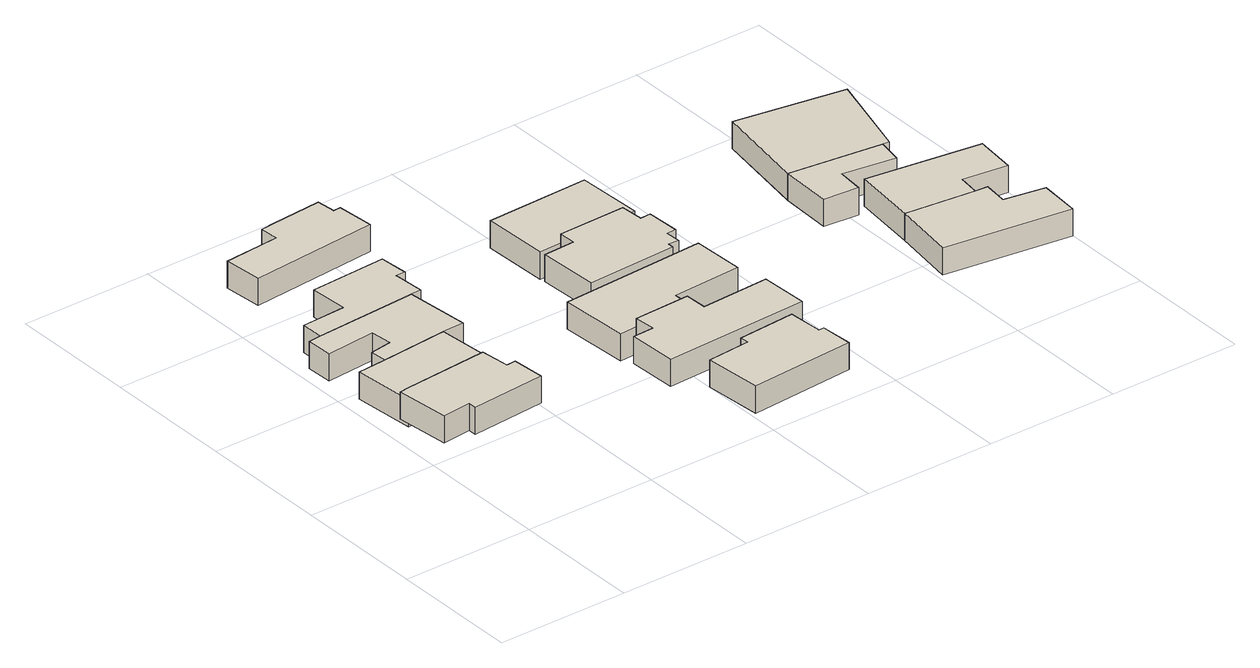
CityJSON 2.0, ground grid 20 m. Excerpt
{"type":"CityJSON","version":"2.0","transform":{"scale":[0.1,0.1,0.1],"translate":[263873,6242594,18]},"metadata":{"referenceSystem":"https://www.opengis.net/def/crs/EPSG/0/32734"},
"CityObjects":{
"building1":{"type":"Building","attributes":{"address":"20 Queens Road Woodstock Cape Town","building":"house","building:levels":1,"building_height":4.1,"plus_code":"4FRW3C9W+R68","ground_height":22.31,"roof_height":26.41},"geometry":[{"type":"Solid","lod":"1","boundaries":[[[[0,1,2,3]],[[1,4,5,2]],[[4,6,7,5]],[[6,8,9,7]],[[8,10,11,9]],[[10,12,13,11]],[[12,14,15,13]],[[14,16,17,15]],[[16,0,3,17]],[[3,2,5,7,9,11,13,15,17]],[[16,14,12,10,8,6,4,1,0]]]]}]},
"building2":{"type":"Building","attributes":{"address":"18 Queens Road Woodstock Cape Town","building":"house","building:levels":1,"building_height":4.1,"plus_code":"4FRW3C9W+V64","ground_height":20.39,"roof_height":24.49},"geometry":[{"type":"Solid","lod":"1","boundaries":[[[[18,19,20,21]],[[19,22,23,20]],[[22,24,25,23]],[[24,26,27,25]],[[26,28,29,27]],[[28,18,21,29]],[[21,20,23,25,27,29]],[[28,26,24,22,19,18]]]]}]},
"building3":{"type":"Building","attributes":{"address":"16 Queens Road Woodstock Cape Town","building":"house","building:levels":1,"building_height":4.1,"plus_code":"4FRW3C9W+V6Q","ground_height":20.39,"roof_height":24.49},"geometry":[{"type":"Solid","lod":"1","boundaries":[[[[30,31,32,33]],[[31,34,35,32]],[[34,36,37,35]],[[36,38,39,37]],[[38,40,41,39]],[[40,42,43,41]],[[42,19,20,43]],[[19,18,21,20]],[[18,44,45,21]],[[44,30,33,45]],[[33,32,35,37,39,41,43,20,21,45]],[[44,18,19,42,40,38,36,34,31,30]]]]}]},
"building4":{"type":"Building","attributes":{"address":"14 Queens Road Woodstock Cape Town","building":"house","building:levels":1,"building_height":4.1,"plus_code":"4FRW3C9W+W7C","ground_height":20.39,"roof_height":24.49},"geometry":[{"type":"Solid","lod":"1","boundaries":[[[[31,30,33,32]],[[30,46,47,33]],[[46,48,49,47]],[[48,50,51,49]],[[50,52,53,51]],[[52,54,55,53]],[[54,56,57,55]],[[56,58,59,57]],[[58,31,32,59]],[[32,33,47,49,51,53,55,57,59]],[[58,56,54,52,50,48,46,30,31]]]]}]},
"building5":{"type":"Building","attributes":{"building":"kindergarten","building:levels":1,"building_height":4.1,"plus_code":"4FRW3C9W+X7M","ground_height":18.77,"roof_height":22.87},"geometry":[{"type":"Solid","lod":"1","boundaries":[[[[60,61,62,63]],[[61,64,65,62]],[[64,66,67,65]],[[66,68,69,67]],[[68,70,71,69]],[[70,72,73,71]],[[72,74,75,73]],[[74,76,77,75]],[[76,60,63,77]],[[63,62,65,67,69,71,73,75,77]],[[76,74,72,70,68,66,64,61,60]]]]}]},
"building6":{"type":"Building","attributes":{"address":"26 Walmer Road Woodstock Cape Town","building":"house","building:levels":1,"building_height":4.1,"plus_code":"4FRW3C9W+P9W","ground_height":22.31,"roof_height":26.41},"geometry":[{"type":"Solid","lod":"1","boundaries":[[[[78,79,80,81]],[[79,82,83,80]],[[82,84,85,83]],[[84,86,87,85]],[[86,88,89,87]],[[88,90,91,89]],[[90,92,93,91]],[[92,78,81,93]],[[81,80,83,85,87,89,91,93]],[[92,90,88,86,84,82,79,78]]]]}]},
"building7":{"type":"Building","attributes":{"address":"24 Walmer Road Woodstock Cape Town","building":"house","building:levels":1,"building_height":4.1,"plus_code":"4FRW3C9W+Q9W","ground_height":22.31,"roof_height":26.41},"geometry":[{"type":"Solid","lod":"1","boundaries":[[[[94,95,96,97]],[[95,98,99,96]],[[98,100,101,99]],[[100,102,103,101]],[[102,104,105,103]],[[104,106,107,105]],[[106,108,109,107]],[[108,94,97,109]],[[97,96,99,101,103,105,107,109]],[[108,106,104,102,100,98,95,94]]]]}]},
"building8":{"type":"Building","attributes":{"address":"22 Walmer Road Woodstock Cape Town","building":"house","building:levels":1,"building_height":4.1,"plus_code":"4FRW3C9W+R9W","ground_height":20.39,"roof_height":24.49},"geometry":[{"type":"Solid","lod":"1","boundaries":[[[[110,111,112,113]],[[111,114,115,112]],[[114,116,117,115]],[[116,118,119,117]],[[118,120,121,119]],[[120,110,113,121]],[[113,112,115,117,119,121]],[[120,118,116,114,111,110]]]]}]},
"building9":{"type":"Building","attributes":{"address":"20 Walmer Road Woodstock Cape Town","building":"house","building:levels":1,"building_height":4.1,"plus_code":"4FRW3C9W+V9Q","ground_height":20.45,"roof_height":24.55},"geometry":[{"type":"Solid","lod":"1","boundaries":[[[[122,123,124,125]],[[123,126,127,124]],[[126,128,129,127]],[[128,130,131,129]],[[130,132,133,131]],[[132,134,135,133]],[[134,136,137,135]],[[136,138,139,137]],[[138,140,141,139]],[[140,142,143,141]],[[142,144,145,143]],[[144,122,125,145]],[[125,124,127,129,131,133,135,137,139,141,143,145]],[[144,142,140,138,136,134,132,130,128,126,123,122]]]]}]},
"building10":{"type":"Building","attributes":{"address":"18 Walmer Road Woodstock Cape Town","building":"house","building:levels":1,"building_height":4.1,"plus_code":"4FRW3C9W+W9H","ground_height":18.85,"roof_height":22.95},"geometry":[{"type":"Solid","lod":"1","boundaries":[[[[146,147,148,149]],[[147,150,151,148]],[[150,152,153,151]],[[152,146,149,153]],[[149,148,151,153]],[[152,150,147,146]]]]}]},
"building11":{"type":"Building","attributes":{"address":"19 Walmer Road Woodstock 7915 Cape Town","building":"semidetached_house","building:levels":1,"building_height":4.1,"plus_code":"4FRW3C9W+QHM","ground_height":22.31,"roof_height":26.41},"geometry":[{"type":"Solid","lod":"1","boundaries":[[[[154,155,156,157]],[[155,158,159,156]],[[158,160,161,159]],[[160,162,163,161]],[[162,164,165,163]],[[164,166,167,165]],[[166,154,157,167]],[[157,156,159,161,163,165,167]],[[166,164,162,160,158,155,154]]]]}]},
"building12":{"type":"Building","attributes":{"address":"15 Walmer Road Woodstock 7915 Cape Town","building":"garage","building:levels":1,"building_height":4.1,"plus_code":"4FRW3C9W+VGH","ground_height":20.43,"roof_height":24.53},"geometry":[{"type":"Solid","lod":"1","boundaries":[[[[168,169,170,171]],[[169,172,173,170]],[[172,174,175,173]],[[174,176,177,175]],[[176,178,179,177]],[[178,168,171,179]],[[171,170,173,175,177,179]],[[178,176,174,172,169,168]]]]}]},
"building13":{"type":"Building","attributes":{"address":"17 Walmer Road Woodstock 7915 Cape Town","building":"semidetached_house","building:levels":1,"building_height":4.1,"plus_code":"4FRW3C9W+RHF","ground_height":22.31,"roof_height":26.41},"geometry":[{"type":"Solid","lod":"1","boundaries":[[[[154,166,167,157]],[[166,180,181,167]],[[180,182,183,181]],[[182,184,185,183]],[[184,186,187,185]],[[186,154,157,187]],[[157,167,181,183,185,187]],[[186,184,182,180,166,154]]]]}]},
"building14":{"type":"Building","attributes":{"address":"15 Walmer Road Woodstock 7915 Cape Town","building":"yes","building:levels":1,"building_height":4.1,"plus_code":"4FRW3C9W+WH2","ground_height":20.43,"roof_height":24.53},"geometry":[{"type":"Solid","lod":"1","boundaries":[[[[168,178,179,171]],[[178,188,189,179]],[[188,190,191,189]],[[190,192,193,191]],[[192,168,171,193]],[[171,179,189,191,193]],[[192,190,188,178,168]]]]}]}
},
"vertices":[
[147,284,43],[18,274,43],[18,274,84],[147,284,84],[2,272,43],[2,272,84],[10,190,43],[10,190,84],[55,195,43],[55,195,84],[55,182,43],[55,182,84],[170,191,43],[170,191,84],[166,241,43],[166,241,84],[152,240,43],[152,240,84],
[157,380,24],[54,371,24],[54,371,65],[157,380,65],[10,368,24],[10,368,65],[18,274,24],[18,274,65],[147,284,24],[147,284,65],[165,285,24],[165,285,65],
[181,478,24],[25,469,24],[25,469,65],[181,478,65],[5,467,24],[5,467,65],[7,427,24],[7,427,65],[82,433,24],[82,433,65],[86,401,24],[86,401,65],[52,396,24],[52,396,65],[190,381,24],[190,381,65],
[197,479,24],[197,479,65],[194,526,24],[194,526,65],[208,526,24],[208,526,65],[205,570,24],[205,570,65],[88,564,24],[88,564,65],[91,506,24],[91,506,65],[24,503,24],[24,503,65],
[242,752,8],[167,746,8],[167,746,49],[242,752,49],[143,744,8],[143,744,49],[145,716,8],[145,716,49],[60,709,8],[60,709,49],[65,651,8],[65,651,49],[261,667,8],[261,667,49],[256,724,8],[256,724,49],[245,723,8],[245,723,49],
[534,12,43],[531,61,43],[531,61,84],[534,12,84],[523,61,43],[523,61,84],[519,113,43],[519,113,84],[431,107,43],[431,107,84],[432,94,43],[432,94,84],[366,89,43],[366,89,84],[373,1,43],[373,1,84],
[324,195,43],[327,121,43],[327,121,84],[324,195,84],[549,130,43],[549,130,84],[546,202,43],[546,202,84],[441,197,43],[441,197,84],[440,231,43],[440,231,84],[354,228,43],[354,228,84],[356,196,43],[356,196,84],
[328,339,24],[334,235,24],[334,235,65],[328,339,65],[449,241,24],[449,241,65],[448,266,24],[448,266,65],[554,271,24],[554,271,65],[551,350,24],[551,350,65],
[376,448,25],[380,356,25],[380,356,66],[376,448,66],[518,362,25],[518,362,66],[518,370,25],[518,370,66],[534,370,25],[534,370,66],[533,392,25],[533,392,66],[547,393,25],[547,393,66],[545,444,25],[545,444,66],[529,443,25],[529,443,66],[527,478,25],[527,478,66],[424,476,25],[424,476,66],[424,450,25],[424,450,66],
[388,578,9],[391,477,9],[391,477,50],[388,578,50],[550,483,9],[550,483,50],[546,583,9],[546,583,50],
[787,220,43],[773,122,43],[773,122,84],[787,220,84],[965,95,43],[965,95,84],[970,158,43],[970,158,84],[908,169,43],[908,169,84],[912,206,43],[912,206,84],[893,208,43],[893,208,84],
[748,415,24],[745,336,24],[745,336,65],[748,415,65],[798,331,24],[798,331,65],[802,371,24],[802,371,65],[882,359,24],[882,359,65],[889,397,24],[889,397,65],
[897,240,43],[897,240,84],[965,231,43],[965,231,84],[972,294,43],[972,294,84],[798,319,43],[798,319,84],
[899,396,24],[899,396,65],[936,532,24],[936,532,65],[770,560,24],[770,560,65]
]}
